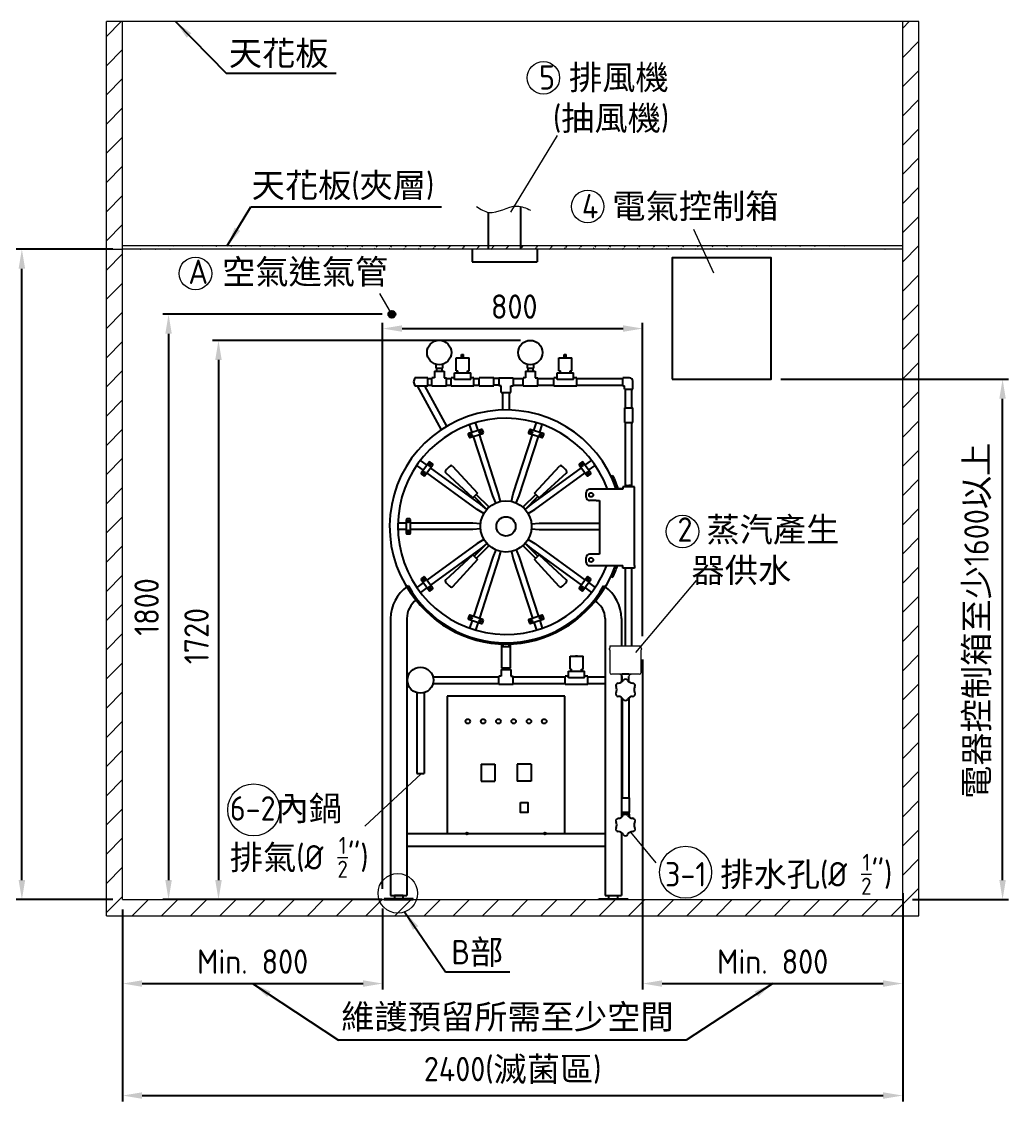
# Model space of a CAD drawing. Header units: millimetres. Extents: x -207083 to -195363, y -25146 to -16906.
# Drawn here: x -203477 to -200441, y -23451 to -20130 of the extents above; entities that cross this region are included whole.
import ezdxf

# ---------------------------------------------------------------- set-up
doc = ezdxf.new("R2010")
doc.units = ezdxf.units.MM
doc.linetypes.add('HIDDEN', pattern=[9.525, 6.35, -3.175])
doc.layers.get('0').update_dxf_attribs({"lineweight": 25})
for name, color, linetype, lineweight in [('D', 3, 'Continuous', 13), ('H', 2, 'HIDDEN', 15), ('S', 4, 'Continuous', 15)]:
    doc.layers.add(name, color=color, linetype=linetype, lineweight=lineweight)
doc.styles.get("Standard").update_dxf_attribs({"font": 'KAIU.TTF'})
doc.styles.add('STU25', font='isocp2.shx')
doc.dimstyles.new('STU25', dxfattribs={"dimscale": 30, "dimtxt": 2.5, "dimasz": 2, "dimexe": 0.6, "dimexo": 1, "dimgap": 1, "dimtad": 1, "dimdsep": 46, "dimtxsty": 'STU25', "dimcen": 2, "dimazin": 2, "dimtfac": 1, "dimtmove": 0, "dimatfit": 3, "dimfxl": 0, "dimtolj": 1, "dimtzin": 0, "dimarcsym": 0})
doc.dimstyles.new('STU25$7', dxfattribs={"dimscale": 30, "dimtxt": 2.5, "dimasz": 2, "dimexe": 1.25, "dimexo": 0.625, "dimgap": 1, "dimtad": 0, "dimdec": 4, "dimdsep": 46, "dimtxsty": 'STU25', "dimcen": 2.5, "dimazin": 2, "dimtfac": 1, "dimtdec": 4, "dimtmove": 0, "dimatfit": 3, "dimfxl": 0, "dimtolj": 1, "dimtzin": 0, "dimarcsym": 0})

# ---------------------------------------------------------------- blocks, each defined once
blk = doc.blocks.new('*D2')
at = {"layer": 'D', "color": 0, "linetype": 'Continuous', "lineweight": -2}
for p, q in [((-202366.6, -22797.2), (-202366.6, -21056.1)), ((-202306.6, -21074.1), (-201626.6, -21074.1)), ((-201566.6, -22020.2), (-201566.6, -21056.1))]:
    blk.add_line(p, q, dxfattribs=at)
at = {"layer": 'D', "color": 0}
for points in [[(-202306.6, -21064.1), (-202306.6, -21084.1), (-202366.6, -21074.1)], [(-201626.6, -21084.1), (-201626.6, -21064.1), (-201566.6, -21074.1)]]:
    blk.add_solid(points, dxfattribs=at)
at = {"layer": 'Defpoints', "color": 0}
for p in [(-201566.6, -21074.1), (-201566.6, -22050.2), (-202366.6, -22827.2)]:
    blk.add_point(p, dxfattribs=at)
at = {"layer": 'D', "color": 0, "insert": (-201961.6, -21006.6), "char_height": 75, "attachment_point": 5, "style": 'STU25'}
blk.add_mtext('\\A1;800', dxfattribs=at)
blk = doc.blocks.new('*D3')
at = {"layer": 'D', "color": 0, "linetype": 'Continuous', "lineweight": -2}
for p, q in [((-201942.1, -21110.5), (-202889.6, -21110.5)), ((-202871.6, -21170.5), (-202871.6, -22770.2)), ((-202460.1, -22830.2), (-202889.6, -22830.2))]:
    blk.add_line(p, q, dxfattribs=at)
at = {"layer": 'D', "color": 0}
for points in [[(-202861.6, -21170.5), (-202881.6, -21170.5), (-202871.6, -21110.5)], [(-202881.6, -22770.2), (-202861.6, -22770.2), (-202871.6, -22830.2)]]:
    blk.add_solid(points, dxfattribs=at)
at = {"layer": 'Defpoints', "color": 0}
for p in [(-201912.1, -21110.5), (-202871.6, -22830.2), (-202430.1, -22830.2)]:
    blk.add_point(p, dxfattribs=at)
at = {"layer": 'D', "color": 0, "insert": (-202939.1, -22019.7), "char_height": 75, "attachment_point": 5, "rotation": 90, "style": 'STU25'}
blk.add_mtext('\\A1;{\\Fisocp2.shx;1720}', dxfattribs=at)
blk = doc.blocks.new('*D7')
at = {"layer": 'D', "color": 0, "lineweight": -2}
for p, q in [((-200766.6, -22810.7), (-200766.6, -23450.6)), ((-203166.6, -22860.2), (-203166.6, -23450.6)), ((-203106.6, -23432.6), (-200826.6, -23432.6))]:
    blk.add_line(p, q, dxfattribs=at)
at = {"layer": 'D', "color": 0}
for points in [[(-203106.6, -23422.6), (-203106.6, -23442.6), (-203166.6, -23432.6)], [(-200826.6, -23442.6), (-200826.6, -23422.6), (-200766.6, -23432.6)]]:
    blk.add_solid(points, dxfattribs=at)
at = {"layer": 'Defpoints', "color": 0}
for p in [(-200766.6, -22780.7), (-203166.6, -22830.2), (-200766.6, -23432.6)]:
    blk.add_point(p, dxfattribs=at)
at = {"layer": 'D', "color": 0, "insert": (-201966.6, -23355.4), "char_height": 75, "attachment_point": 5, "style": 'STU25'}
blk.add_mtext('\\A1;2400({\\f標楷體|b0|i0|c136|p65;滅菌區})', dxfattribs=at)
blk = doc.blocks.new('*D8')
at = {"layer": 'D', "color": 0, "lineweight": -2}
for p, q in [((-203196.6, -20830.2), (-203494.5, -20830.2)), ((-203476.5, -22770.2), (-203476.5, -20890.2)), ((-203196.6, -22830.2), (-203494.5, -22830.2))]:
    blk.add_line(p, q, dxfattribs=at)
at = {"layer": 'D', "color": 0}
for points in [[(-203466.5, -20890.2), (-203486.5, -20890.2), (-203476.5, -20830.2)], [(-203486.5, -22770.2), (-203466.5, -22770.2), (-203476.5, -22830.2)]]:
    blk.add_solid(points, dxfattribs=at)
at = {"layer": 'Defpoints', "color": 0}
for p in [(-203476.5, -20830.2), (-203166.6, -20830.2), (-203166.6, -22830.2)]:
    blk.add_point(p, dxfattribs=at)
at = {"layer": 'D', "color": 0, "insert": (-203552.3, -21830.2), "char_height": 75, "attachment_point": 5, "rotation": 90, "style": 'STU25'}
blk.add_mtext('\\A1;{\\f標楷體|b0|i0|c136|p65;室內高度至少}2000{\\f標楷體|b0|i0|c136|p65;以上}', dxfattribs=at)
blk = doc.blocks.new('*D9')
at = {"layer": 'D', "color": 0, "lineweight": -2}
for p, q in [((-201141.4, -21230.2), (-200441.2, -21230.2)), ((-200459.2, -22770.2), (-200459.2, -21290.2)), ((-200736.6, -22830.2), (-200441.2, -22830.2))]:
    blk.add_line(p, q, dxfattribs=at)
at = {"layer": 'D', "color": 0}
for points in [[(-200449.2, -21290.2), (-200469.2, -21290.2), (-200459.2, -21230.2)], [(-200469.2, -22770.2), (-200449.2, -22770.2), (-200459.2, -22830.2)]]:
    blk.add_solid(points, dxfattribs=at)
at = {"layer": 'Defpoints', "color": 0}
for p in [(-201171.4, -21230.2), (-200459.2, -21230.2), (-200766.6, -22830.2)]:
    blk.add_point(p, dxfattribs=at)
at = {"layer": 'D', "color": 0, "insert": (-200535.2, -21972.6), "char_height": 75, "attachment_point": 5, "rotation": 90, "style": 'STU25'}
blk.add_mtext('\\A1;{\\f標楷體|b0|i0|c136|p65;電器控制箱至少}1600{\\f標楷體|b0|i0|c136|p65;以上}', dxfattribs=at)
blk = doc.blocks.new('*D10')
at = {"layer": 'D', "color": 0, "lineweight": -2}
for p, q in [((-203166.6, -22860.2), (-203166.6, -23106.2)), ((-202366.6, -22857.2), (-202366.6, -23106.2)), ((-203106.6, -23088.2), (-202426.6, -23088.2))]:
    blk.add_line(p, q, dxfattribs=at)
at = {"layer": 'D', "color": 0}
for points in [[(-203106.6, -23078.2), (-203106.6, -23098.2), (-203166.6, -23088.2)], [(-202426.6, -23098.2), (-202426.6, -23078.2), (-202366.6, -23088.2)]]:
    blk.add_solid(points, dxfattribs=at)
at = {"layer": 'Defpoints', "color": 0}
for p in [(-203166.6, -22830.2), (-202366.6, -22827.2), (-202366.6, -23088.2)]:
    blk.add_point(p, dxfattribs=at)
at = {"layer": 'D', "color": 0, "insert": (-202766.6, -23020.7), "char_height": 75, "attachment_point": 5, "style": 'STU25'}
blk.add_mtext('\\A1;Min. 800', dxfattribs=at)
blk = doc.blocks.new('*D11')
at = {"layer": 'D', "color": 0, "lineweight": -2}
for p, q in [((-201566.6, -22092), (-201566.6, -23106.2)), ((-200766.6, -22810.7), (-200766.6, -23106.2)), ((-201506.6, -23088.2), (-200826.6, -23088.2))]:
    blk.add_line(p, q, dxfattribs=at)
at = {"layer": 'D', "color": 0}
for points in [[(-201506.6, -23078.2), (-201506.6, -23098.2), (-201566.6, -23088.2)], [(-200826.6, -23098.2), (-200826.6, -23078.2), (-200766.6, -23088.2)]]:
    blk.add_solid(points, dxfattribs=at)
at = {"layer": 'Defpoints', "color": 0}
for p in [(-201566.6, -22062), (-200766.6, -22780.7), (-200766.6, -23088.2)]:
    blk.add_point(p, dxfattribs=at)
at = {"layer": 'D', "color": 0, "insert": (-201166.6, -23020.7), "char_height": 75, "attachment_point": 5, "style": 'STU25'}
blk.add_mtext('\\A1;Min. 800', dxfattribs=at)
blk = doc.blocks.new('*D12')
at = {"layer": 'D', "color": 0, "lineweight": -2}
for p, q in [((-202368.2, -21030.2), (-203043.2, -21030.2)), ((-203025.2, -21090.2), (-203025.2, -22770.2)), ((-202368.2, -22830.2), (-203043.2, -22830.2))]:
    blk.add_line(p, q, dxfattribs=at)
at = {"layer": 'D', "color": 0}
for points in [[(-203015.2, -21090.2), (-203035.2, -21090.2), (-203025.2, -21030.2)], [(-203035.2, -22770.2), (-203015.2, -22770.2), (-203025.2, -22830.2)]]:
    blk.add_solid(points, dxfattribs=at)
at = {"layer": 'Defpoints', "color": 0}
for p in [(-202338.2, -21030.2), (-203025.2, -22830.2), (-202338.2, -22830.2)]:
    blk.add_point(p, dxfattribs=at)
at = {"layer": 'D', "color": 0, "insert": (-203092.7, -21930.2), "char_height": 75, "attachment_point": 5, "rotation": 90, "style": 'STU25'}
blk.add_mtext('\\A1;1800', dxfattribs=at)

msp = doc.modelspace()

# ---------------------------------------------------------------- hatches: boundary and pattern name
msp.add_hatch(color=256).paths.add_polyline_path([(-202327.42, -21030.22, 1), (-202348.942, -21030.22, 1)])
at = {"layer": 'H', "linetype": 'HIDDEN', "ltscale": 5}
h = msp.add_hatch(dxfattribs=at)
h.set_pattern_fill('ANSI31', color=256, scale=20, style=0)
h.set_pattern_definition([(45, (31147.29, -3313.93), (-44.90128, 44.90128), [])])
h.paths.add_polyline_path([(-200716.55, -22880.22), (-200716.55, -20130.22), (-200766.55, -20130.22), (-200766.55, -22830.22), (-203166.55, -22830.22), (-203166.55, -20130.22), (-203216.55, -20130.22), (-203216.55, -22880.22)])
at = {"layer": 'H'}
h = msp.add_hatch(dxfattribs=at)
h.set_pattern_fill('ANSI31', color=256, scale=10, style=0)
h.set_pattern_definition([(45, (34376.538, -3313.93), (-22.4506403, 22.4506403), [])])
edge = h.paths.add_edge_path()
edge.add_line((-200766.55, -20820.22), (-203166.55, -20820.22))
edge.add_line((-200766.55, -20830.22), (-203166.55, -20830.22))

# ---------------------------------------------------------------- linework, layer by layer
at = {"linetype": 'Continuous'}
for p, q in [((-202041.05, -20830.22), (-202041.05, -20716.823)), ((-201941.05, -20830.22), (-201941.05, -20698.913)), ((-202091.05, -20830.22), (-202091.05, -20869.364)), ((-201891.05, -20830.22), (-201891.05, -20869.364)), ((-202091.05, -20869.364), (-201891.05, -20869.364)), ((-202140.474, -21163.987), (-202100.474, -21163.987)), ((-202140.474, -21203.987), (-202140.474, -21163.987)), ((-202123.474, -21163.987), (-202123.474, -21153.987)), ((-202123.474, -21153.987), (-202117.474, -21153.987)), ((-202117.474, -21163.987), (-202117.474, -21153.987)), ((-202100.474, -21203.987), (-202100.474, -21163.987)), ((-201824.55, -21163.987), (-201784.55, -21163.987)), ((-201824.55, -21203.987), (-201824.55, -21163.987)), ((-201807.55, -21163.987), (-201807.55, -21153.987)), ((-201807.55, -21153.987), (-201801.55, -21153.987)), ((-201801.55, -21163.987), (-201801.55, -21153.987)), ((-201784.55, -21203.987), (-201784.55, -21163.987)), ((-202207.484, -21205.497), (-202207.484, -21225.497)), ((-202207.484, -21205.497), (-202177.484, -21205.497)), ((-202202.484, -21184.139), (-202202.484, -21195.497)), ((-202202.484, -21195.497), (-202182.484, -21195.497)), ((-202202.484, -21205.497), (-202182.484, -21205.497)), ((-202200.484, -21195.497), (-202200.484, -21205.497)), ((-202184.484, -21195.497), (-202184.484, -21205.497)), ((-202184.484, -21195.497), (-202184.484, -21205.497)), ((-202182.484, -21184.139), (-202182.484, -21195.497)), ((-202177.484, -21205.497), (-202177.484, -21225.497)), ((-202145.474, -21220.497), (-202145.474, -21210.497)), ((-202145.474, -21210.497), (-202095.474, -21210.497)), ((-202140.474, -21203.987), (-202135.474, -21203.987)), ((-202135.474, -21210.497), (-202135.474, -21203.987)), ((-202105.474, -21203.987), (-202100.474, -21203.987)), ((-202105.474, -21210.497), (-202105.474, -21203.987)), ((-202095.474, -21220.497), (-202095.474, -21210.497)), ((-201927.05, -21205.497), (-201897.05, -21205.497)), ((-201927.05, -21205.497), (-201927.05, -21225.497)), ((-201922.05, -21184.139), (-201922.05, -21195.497)), ((-201922.05, -21195.497), (-201902.05, -21195.497)), ((-201922.05, -21205.497), (-201902.05, -21205.497)), ((-201920.05, -21195.497), (-201920.05, -21205.497)), ((-201904.05, -21195.497), (-201904.05, -21205.497)), ((-201904.05, -21195.497), (-201904.05, -21205.497)), ((-201902.05, -21184.139), (-201902.05, -21195.497)), ((-201897.05, -21205.497), (-201897.05, -21225.497)), ((-201829.55, -21210.497), (-201779.55, -21210.497)), ((-201829.55, -21220.497), (-201829.55, -21210.497)), ((-201824.55, -21203.987), (-201819.55, -21203.987)), ((-201819.55, -21210.497), (-201819.55, -21203.987)), ((-201789.55, -21203.987), (-201784.55, -21203.987)), ((-201789.55, -21210.497), (-201789.55, -21203.987)), ((-201779.55, -21220.497), (-201779.55, -21210.497)), ((-202267.05, -21225.497), (-202272.05, -21237.997)), ((-202272.05, -21237.997), (-202267.05, -21250.497)), ((-202227.05, -21225.497), (-202267.05, -21225.497)), ((-202227.05, -21250.497), (-202227.05, -21225.497)), ((-202227.05, -21227.997), (-202214.984, -21227.997)), ((-202227.05, -21247.997), (-202214.984, -21247.997)), ((-202214.984, -21250.497), (-202214.984, -21225.497)), ((-202207.484, -21225.497), (-202214.984, -21225.497)), ((-202177.484, -21225.497), (-202169.984, -21225.497)), ((-202169.984, -21250.497), (-202169.984, -21225.497)), ((-202169.984, -21227.997), (-202155.474, -21227.997)), ((-202169.984, -21247.997), (-202155.474, -21247.997)), ((-202155.474, -21250.497), (-202155.474, -21225.497)), ((-202145.474, -21225.497), (-202155.474, -21225.497)), ((-202145.474, -21230.497), (-202145.474, -21220.497)), ((-202095.474, -21230.497), (-202145.474, -21230.497)), ((-202095.474, -21230.497), (-202095.474, -21220.497)), ((-202085.474, -21225.497), (-202095.474, -21225.497)), ((-202085.474, -21250.497), (-202085.474, -21225.497)), ((-202085.474, -21227.997), (-202069.939, -21227.997)), ((-202085.474, -21247.997), (-202069.939, -21247.997)), ((-202069.939, -21250.497), (-202069.939, -21225.497)), ((-202024.939, -21225.497), (-202069.939, -21225.497)), ((-202024.939, -21250.497), (-202024.939, -21225.497)), ((-202009.55, -21227.997), (-202024.939, -21227.997)), ((-202009.55, -21247.997), (-202024.939, -21247.997)), ((-202009.55, -21225.497), (-202009.55, -21250.497)), ((-202009.55, -21225.497), (-201964.55, -21225.497)), ((-201964.55, -21225.497), (-201964.55, -21250.497)), ((-201964.55, -21227.997), (-201934.55, -21227.997)), ((-201964.55, -21247.997), (-201934.55, -21247.997)), ((-201934.55, -21250.497), (-201934.55, -21225.497)), ((-201927.05, -21225.497), (-201934.55, -21225.497)), ((-201897.05, -21225.497), (-201889.55, -21225.497)), ((-201889.55, -21250.497), (-201889.55, -21225.497)), ((-201889.55, -21227.997), (-201839.55, -21227.997)), ((-201889.55, -21247.997), (-201839.55, -21247.997)), ((-201839.55, -21250.497), (-201839.55, -21225.497)), ((-201829.55, -21225.497), (-201839.55, -21225.497)), ((-201829.55, -21230.497), (-201829.55, -21220.497)), ((-201779.55, -21230.497), (-201829.55, -21230.497)), ((-201779.55, -21230.497), (-201779.55, -21220.497)), ((-201769.55, -21225.497), (-201779.55, -21225.497)), ((-201769.55, -21250.497), (-201769.55, -21225.497)), ((-201769.55, -21227.997), (-201627.094, -21227.997)), ((-201769.55, -21247.997), (-201627.094, -21247.997)), ((-201627.094, -21250.497), (-201627.094, -21225.497)), ((-201607.094, -21225.497), (-201627.094, -21225.497)), ((-201597.094, -21260.497), (-201597.094, -21235.497)), ((-202267.05, -21250.497), (-202227.05, -21250.497)), ((-202260.714, -21250.497), (-202186.848, -21385.437)), ((-202237.62, -21250.497), (-202169.933, -21374.734)), ((-202214.984, -21250.497), (-202169.984, -21250.497)), ((-202155.474, -21250.497), (-202085.474, -21250.497)), ((-202069.939, -21250.497), (-202024.939, -21250.497)), ((-202002.05, -21250.497), (-202009.55, -21250.497)), ((-202002.05, -21270.497), (-202002.05, -21250.497)), ((-202002.05, -21270.497), (-201972.05, -21270.497)), ((-201972.05, -21250.497), (-201964.55, -21250.497)), ((-201972.05, -21270.497), (-201972.05, -21250.497)), ((-201934.55, -21250.497), (-201889.55, -21250.497)), ((-201839.55, -21250.497), (-201769.55, -21250.497)), ((-201627.094, -21250.497), (-201622.094, -21250.497)), ((-201622.094, -21260.497), (-201622.094, -21250.497)), ((-201622.094, -21260.497), (-201597.094, -21260.497)), ((-201619.594, -21317.497), (-201619.594, -21260.497)), ((-201599.594, -21317.497), (-201599.594, -21260.497)), ((-201622.094, -21317.497), (-201597.094, -21317.497)), ((-201622.094, -21317.497), (-201622.094, -21362.497)), ((-201597.094, -21362.497), (-201597.094, -21317.497)), ((-201622.094, -21362.497), (-201597.094, -21362.497)), ((-201619.594, -21560.497), (-201619.594, -21362.497)), ((-201599.594, -21560.497), (-201599.594, -21362.497)), ((-202151.113, -21497.239), (-202074.452, -21580.247)), ((-201899.649, -21580.247), (-201822.819, -21497.052)), ((-202089.301, -21595.096), (-202172.495, -21518.266)), ((-201801.793, -21518.434), (-201884.8, -21595.096)), ((-202074.452, -21580.247), (-202089.301, -21595.096)), ((-201884.8, -21595.096), (-201899.649, -21580.247)), ((-201627.094, -21567.997), (-201730.094, -21567.997)), ((-201592.094, -21560.497), (-201627.094, -21560.497)), ((-201627.094, -21560.497), (-201627.094, -21567.997)), ((-201616.56, -21556.461), (-201617.103, -21557.003)), ((-201617.103, -21559.955), (-201617.103, -21557.003)), ((-201616.56, -21556.461), (-201609.594, -21556.461)), ((-201602.627, -21556.461), (-201609.594, -21556.461)), ((-201602.627, -21556.461), (-201602.085, -21557.003)), ((-201602.085, -21559.955), (-201602.085, -21557.003)), ((-201592.094, -21567.997), (-201592.094, -21560.497)), ((-201592.094, -21802.997), (-201592.094, -21567.997)), ((-202085.235, -21591.03), (-202045.992, -21630.273)), ((-202039.275, -21623.555), (-202078.518, -21584.312)), ((-201895.583, -21584.312), (-201934.826, -21623.555)), ((-201928.108, -21630.273), (-201888.866, -21591.03)), ((-201710.094, -21602.997), (-201699.094, -21602.997)), ((-201699.094, -21602.997), (-201699.094, -21767.997)), ((-202045.992, -21734.722), (-202085.235, -21773.964)), ((-202078.518, -21780.682), (-202039.275, -21741.439)), ((-201934.826, -21741.439), (-201895.583, -21780.682)), ((-201888.866, -21773.964), (-201928.108, -21734.722)), ((-202172.308, -21846.56), (-202089.301, -21769.898)), ((-202089.301, -21769.898), (-202074.452, -21784.748)), ((-201899.649, -21784.748), (-201884.8, -21769.898)), ((-201884.8, -21769.898), (-201801.606, -21846.729)), ((-201699.094, -21767.997), (-201710.094, -21767.997)), ((-202074.452, -21784.748), (-202151.282, -21867.942)), ((-201822.987, -21867.755), (-201899.649, -21784.748)), ((-201730.094, -21802.997), (-201627.094, -21802.997)), ((-201627.094, -21810.497), (-201627.094, -21802.997)), ((-201592.094, -21810.497), (-201627.094, -21810.497)), ((-201619.594, -22050.22), (-201619.594, -21810.497)), ((-201599.594, -22050.22), (-201599.594, -21810.497)), ((-201592.094, -21802.997), (-201592.094, -21810.497)), ((-201790.008, -22081.487), (-201750.008, -22081.487)), ((-201790.008, -22121.487), (-201790.008, -22081.487)), ((-201773.008, -22081.487), (-201773.008, -22080.987)), ((-201773.008, -22080.987), (-201767.008, -22080.987)), ((-201767.008, -22081.487), (-201767.008, -22080.987)), ((-201750.008, -22121.487), (-201750.008, -22081.487)), ((-202211.524, -22145.497), (-202009.55, -22145.497)), ((-202002.05, -22142.997), (-202009.55, -22142.997)), ((-202009.55, -22167.997), (-202009.55, -22142.997)), ((-202002.05, -22122.997), (-201972.05, -22122.997)), ((-202002.05, -22122.997), (-202002.05, -22142.997)), ((-201997.05, -22122.997), (-201997.05, -22117.997)), ((-201977.05, -22122.997), (-201977.05, -22117.997)), ((-201972.05, -22122.997), (-201972.05, -22142.997)), ((-201972.05, -22142.997), (-201964.55, -22142.997)), ((-201964.55, -22167.997), (-201964.55, -22142.997)), ((-201964.55, -22145.497), (-201805.008, -22145.497)), ((-201795.008, -22142.997), (-201805.008, -22142.997)), ((-201805.008, -22167.997), (-201805.008, -22142.997)), ((-201795.008, -22127.997), (-201745.008, -22127.997)), ((-201795.008, -22137.997), (-201795.008, -22127.997)), ((-201795.008, -22147.997), (-201795.008, -22137.997)), ((-201790.008, -22121.487), (-201785.008, -22121.487)), ((-201785.008, -22127.997), (-201785.008, -22121.487)), ((-201755.008, -22121.487), (-201750.008, -22121.487)), ((-201755.008, -22127.997), (-201755.008, -22121.487)), ((-201745.008, -22137.997), (-201745.008, -22127.997)), ((-201745.008, -22147.997), (-201745.008, -22137.997)), ((-201735.008, -22142.997), (-201745.008, -22142.997)), ((-201735.008, -22167.997), (-201735.008, -22142.997)), ((-201735.008, -22145.497), (-201682.05, -22145.497)), ((-201629.7, -22158.255), (-201629.7, -22143.701)), ((-201609.4, -22158.255), (-201609.4, -22143.701)), ((-202211.524, -22165.497), (-202009.55, -22165.497)), ((-202009.55, -22167.997), (-201964.55, -22167.997)), ((-201964.55, -22165.497), (-201805.008, -22165.497)), ((-201805.008, -22167.997), (-201735.008, -22167.997)), ((-201745.008, -22147.997), (-201795.008, -22147.997)), ((-201735.008, -22165.497), (-201682.05, -22165.497)), ((-201629.55, -22210.146), (-201629.55, -22517.052)), ((-201609.55, -22210.146), (-201609.55, -22517.052)), ((-201632.05, -22517.052), (-201632.05, -22562.052)), ((-201632.05, -22517.052), (-201607.05, -22517.052)), ((-201607.05, -22562.052), (-201607.05, -22517.052)), ((-201632.05, -22562.052), (-201607.05, -22562.052)), ((-201632.05, -22567.052), (-201607.05, -22567.052)), ((-201632.05, -22567.052), (-201632.05, -22577.268)), ((-201609.55, -22562.052), (-201629.55, -22562.052)), ((-201629.55, -22562.052), (-201629.55, -22567.052)), ((-201609.55, -22562.052), (-201609.55, -22567.052)), ((-201607.05, -22577.268), (-201607.05, -22567.052)), ((-202272.55, -22827.22), (-202361.55, -22827.22)), ((-202361.55, -22827.22), (-202361.55, -22830.22)), ((-202361.55, -22830.22), (-202272.55, -22830.22)), ((-202303.771, -22817.22), (-202330.329, -22817.22)), ((-202330.329, -22817.22), (-202330.329, -22827.22)), ((-202303.771, -22827.22), (-202303.771, -22817.22)), ((-202272.55, -22830.22), (-202272.55, -22827.22)), ((-201701.55, -22827.22), (-201612.55, -22827.22)), ((-201701.55, -22830.22), (-201701.55, -22827.22)), ((-201612.55, -22830.22), (-201701.55, -22830.22)), ((-201670.329, -22827.22), (-201670.329, -22817.22)), ((-201643.771, -22817.22), (-201643.771, -22827.22)), ((-201612.55, -22827.22), (-201612.55, -22830.22))]:
    msp.add_line(p, q, dxfattribs=at)
for p, q in [((-201997.05, -21270.497), (-201977.05, -21270.497)), ((-201997.05, -21324.637), (-201997.05, -21270.497)), ((-201977.05, -21270.497), (-201977.05, -21324.637)), ((-202090.954, -21393.458), (-202098.792, -21369.336)), ((-202072.883, -21387.587), (-202080.721, -21363.464)), ((-201901.217, -21387.587), (-201893.379, -21363.464)), ((-201883.147, -21393.458), (-201875.309, -21369.336)), ((-202103.175, -21399.532), (-202100.394, -21408.092)), ((-202061.946, -21384.033), (-202101.891, -21397.012)), ((-202097.873, -21409.376), (-202057.929, -21396.397)), ((-202027.693, -21588.154), (-202086.936, -21405.822)), ((-202009.623, -21582.282), (-202068.866, -21399.951)), ((-202056.645, -21393.877), (-202059.426, -21385.317)), ((-201964.477, -21582.282), (-201905.234, -21399.951)), ((-201946.407, -21588.154), (-201887.164, -21405.822)), ((-201914.674, -21385.317), (-201917.456, -21393.877)), ((-201916.172, -21396.397), (-201876.227, -21409.376)), ((-201872.21, -21397.012), (-201912.154, -21384.033)), ((-201873.707, -21408.092), (-201870.926, -21399.532)), ((-202229.835, -21494.361), (-202250.355, -21479.453)), ((-201744.266, -21494.361), (-201723.746, -21479.453)), ((-202241.002, -21509.733), (-202261.523, -21494.824)), ((-202223.075, -21485.058), (-202247.762, -21519.036)), ((-202237.245, -21526.678), (-202212.558, -21492.699)), ((-202213, -21489.905), (-202220.281, -21484.615)), ((-202064.217, -21614.69), (-202219.317, -21502.003)), ((-201909.884, -21614.69), (-201754.783, -21502.003)), ((-201761.543, -21492.699), (-201736.856, -21526.678)), ((-201753.819, -21484.615), (-201761.1, -21489.905)), ((-201726.339, -21519.036), (-201751.026, -21485.058)), ((-201733.098, -21509.733), (-201712.578, -21494.824)), ((-202247.32, -21521.83), (-202240.038, -21527.12)), ((-202075.385, -21630.061), (-202230.485, -21517.374)), ((-201898.716, -21630.061), (-201743.615, -21517.374)), ((-201734.062, -21527.12), (-201726.781, -21521.83)), ((-201663.687, -21528.987), (-201658.268, -21526.41)), ((-202004.094, -21605.614), (-202009.623, -21582.282)), ((-201970.007, -21605.614), (-201964.477, -21582.282)), ((-201740.094, -21592.997), (-201740.094, -21577.997)), ((-201627.094, -21566.497), (-201642.056, -21566.497)), ((-202046.03, -21630.315), (-202064.217, -21614.69)), ((-202018.453, -21610.279), (-202027.693, -21588.154)), ((-201955.648, -21610.279), (-201946.407, -21588.154)), ((-201928.071, -21630.315), (-201909.884, -21614.69)), ((-201710.094, -21602.997), (-201730.094, -21602.997)), ((-202054.904, -21642.53), (-202075.385, -21630.061)), ((-201919.196, -21642.53), (-201898.716, -21630.061)), ((-202294.05, -21672.997), (-202319.415, -21672.997)), ((-202294.05, -21661.497), (-202294.05, -21703.497)), ((-202283.05, -21659.497), (-202292.05, -21659.497)), ((-202281.05, -21703.497), (-202281.05, -21661.497)), ((-202089.335, -21672.997), (-202281.05, -21672.997)), ((-202065.438, -21674.948), (-202089.335, -21672.997)), ((-201908.663, -21674.948), (-201884.765, -21672.997)), ((-201884.765, -21672.997), (-201699.094, -21672.997)), ((-202294.05, -21691.997), (-202319.415, -21691.997)), ((-202292.05, -21705.497), (-202283.05, -21705.497)), ((-202089.335, -21691.997), (-202281.05, -21691.997)), ((-202065.438, -21690.046), (-202089.335, -21691.997)), ((-201908.663, -21690.046), (-201884.765, -21691.997)), ((-201884.765, -21691.997), (-201699.094, -21691.997)), ((-202075.385, -21734.933), (-202230.485, -21847.62)), ((-202054.904, -21722.465), (-202075.385, -21734.933)), ((-202046.03, -21734.679), (-202064.217, -21750.304)), ((-201928.071, -21734.679), (-201909.884, -21750.304)), ((-201919.196, -21722.465), (-201898.716, -21734.933)), ((-201898.716, -21734.933), (-201743.615, -21847.62)), ((-202064.217, -21750.304), (-202219.317, -21862.992)), ((-202027.693, -21776.84), (-202086.936, -21959.172)), ((-202018.453, -21754.715), (-202027.693, -21776.84)), ((-202004.094, -21759.381), (-202009.623, -21782.712)), ((-201970.007, -21759.381), (-201964.477, -21782.712)), ((-201955.648, -21754.715), (-201946.407, -21776.84)), ((-201946.407, -21776.84), (-201887.164, -21959.172)), ((-201909.884, -21750.304), (-201754.783, -21862.992)), ((-201740.094, -21792.997), (-201740.094, -21777.997)), ((-201710.094, -21767.997), (-201730.094, -21767.997)), ((-202009.623, -21782.712), (-202068.866, -21965.043)), ((-201964.477, -21782.712), (-201905.234, -21965.043)), ((-202247.762, -21845.958), (-202223.075, -21879.937)), ((-202240.038, -21837.874), (-202247.32, -21843.164)), ((-202212.558, -21872.295), (-202237.245, -21838.317)), ((-201736.856, -21838.317), (-201761.543, -21872.295)), ((-201751.026, -21879.937), (-201726.339, -21845.958)), ((-201726.781, -21843.164), (-201734.062, -21837.874)), ((-201663.687, -21836.008), (-201658.268, -21838.584)), ((-202287.397, -21865.252), (-202290.879, -21867.22)), ((-202241.002, -21855.262), (-202261.523, -21870.17)), ((-202229.835, -21870.633), (-202250.355, -21885.542)), ((-202220.281, -21880.379), (-202213, -21875.089)), ((-201761.1, -21875.089), (-201753.819, -21880.379)), ((-201744.266, -21870.633), (-201723.746, -21885.542)), ((-201733.098, -21855.262), (-201712.578, -21870.17)), ((-201686.703, -21865.252), (-201683.221, -21867.22)), ((-202342.05, -21965.518), (-202342.05, -22817.22)), ((-202292.05, -21965.518), (-202292.05, -22817.22)), ((-202100.394, -21956.902), (-202103.175, -21965.462)), ((-202101.891, -21967.982), (-202061.946, -21980.961)), ((-202090.954, -21971.536), (-202098.792, -21995.659)), ((-202057.929, -21968.597), (-202097.873, -21955.618)), ((-202072.883, -21977.407), (-202080.721, -22001.53)), ((-202059.426, -21979.677), (-202056.645, -21971.117)), ((-201917.456, -21971.117), (-201914.674, -21979.677)), ((-201876.227, -21955.618), (-201916.172, -21968.597)), ((-201912.154, -21980.961), (-201872.21, -21967.982)), ((-201901.217, -21977.407), (-201893.379, -22001.53)), ((-201883.147, -21971.536), (-201875.309, -21995.659)), ((-201870.926, -21965.462), (-201873.707, -21956.902)), ((-201682.05, -21965.518), (-201682.05, -22817.22)), ((-201632.05, -21965.518), (-201632.05, -22050.22)), ((-202000.05, -22117.997), (-202000.05, -22040.261)), ((-201997.05, -22040.357), (-201997.05, -22051.997)), ((-201977.05, -22051.997), (-201977.05, -22040.357)), ((-201974.05, -22040.261), (-201974.05, -22117.997)), ((-201997.05, -22051.997), (-201977.05, -22051.997)), ((-201974.05, -22117.997), (-202000.05, -22117.997)), ((-201632.05, -22137.22), (-201632.05, -22161.459)), ((-201619.55, -22137.22), (-201629.7, -22137.22)), ((-201609.4, -22137.22), (-201619.55, -22137.22)), ((-201629.7, -22158.255), (-201629.7, -22159.659)), ((-201609.4, -22159.659), (-201609.4, -22158.255)), ((-202261.254, -22195.045), (-202261.254, -22442.046)), ((-202239.254, -22195.045), (-202239.254, -22442.046)), ((-201805.8, -22204.72), (-202168.3, -22204.72)), ((-202168.3, -22204.72), (-202168.3, -22627.22)), ((-201805.8, -22627.22), (-201805.8, -22204.72)), ((-201632.05, -22208.208), (-201632.05, -22577.267)), ((-202261.254, -22442.046), (-202239.254, -22442.046)), ((-202063.65, -22413.22), (-202063.65, -22465.72)), ((-202063.65, -22413.22), (-202020.95, -22413.22)), ((-202020.95, -22413.22), (-202020.95, -22465.72)), ((-201909.95, -22413.22), (-201952.65, -22413.22)), ((-201952.65, -22413.22), (-201952.65, -22465.72)), ((-201909.95, -22413.22), (-201909.95, -22465.72)), ((-202063.65, -22465.72), (-202020.95, -22465.72)), ((-201909.95, -22465.72), (-201952.65, -22465.72)), ((-202292.05, -22627.22), (-201682.05, -22627.22)), ((-202168.3, -22627.22), (-201805.8, -22627.22)), ((-201632.05, -22624.018), (-201632.05, -22817.22)), ((-202292.05, -22665.72), (-201682.05, -22665.72)), ((-202342.05, -22817.22), (-202292.05, -22817.22)), ((-201682.05, -22817.22), (-201632.05, -22817.22))]:
    msp.add_line(p, q)
at = {"color": 7, "linetype": 'Continuous', "lineweight": 15}
for p, q in [((-201667.55, -22050.22), (-201571.55, -22050.22)), ((-201667.55, -22050.22), (-201667.55, -22056.436)), ((-201667.55, -22062.004), (-201667.55, -22132.22)), ((-201571.55, -22056.436), (-201571.55, -22050.22)), ((-201571.55, -22132.22), (-201571.55, -22062.004)), ((-201576.55, -22137.22), (-201662.55, -22137.22))]:
    msp.add_line(p, q, dxfattribs=at)
at = {"linetype": 'Continuous'}
msp.add_lwpolyline([(-201476.093, -21230.22), (-201171.405, -21230.22), (-201171.405, -20856.351), (-201476.093, -20856.351)], close=True, dxfattribs=at)
msp.add_lwpolyline([(-201942.3, -22531.87), (-201920.3, -22531.87), (-201920.3, -22562.07), (-201942.3, -22562.07)], close=True)
for centre, radius in [((-202338.181, -21030.22), 10.761), ((-202094.176, -21401.34), 3.5), ((-202065.644, -21392.069), 3.5), ((-201908.457, -21392.069), 3.5), ((-201879.925, -21401.34), 3.5), ((-202238.977, -21518.003), 3.5), ((-202221.343, -21493.732), 3.5), ((-201752.757, -21493.732), 3.5), ((-201735.124, -21518.003), 3.5), ((-201725.094, -21585.497), 6.5), ((-202287.55, -21667.497), 3.5), ((-201987.05, -21682.497), 29.644), ((-202287.55, -21697.497), 3.5), ((-201725.094, -21785.497), 6.5), ((-202238.977, -21846.991), 3.5), ((-201735.124, -21846.991), 3.5), ((-202221.343, -21871.262), 3.5), ((-201752.757, -21871.262), 3.5), ((-202094.176, -21963.654), 3.5), ((-202065.644, -21972.925), 3.5), ((-201908.457, -21972.925), 3.5), ((-201879.925, -21963.654), 3.5), ((-202104.3, -22281.72), 7), ((-202057.3, -22281.72), 7), ((-202010.3, -22281.72), 7), ((-201963.3, -22281.72), 7), ((-201916.3, -22281.72), 7), ((-201869.3, -22281.72), 7), ((-202107.05, -22627.22), 3), ((-201867.05, -22627.22), 3)]:
    msp.add_circle(centre, radius)
for centre, radius in [((-202192.484, -21147.784), 37.5), ((-201912.05, -21147.997), 37.5), ((-201987.05, -21682.497), 78.75), ((-202250.254, -22155.497), 40)]:
    msp.add_circle(centre, radius, dxfattribs=at)
for centre, radius, start, end in [((-201607.094, -21235.497), 10, 0, 90), ((-202168.955, -21514.725), 5.007, 146.352885, 225), ((-202126.694, -21542.853), 55.773, 123.648227, 146.352885), ((-202154.827, -21500.588), 5, 42.039064, 123.648227), ((-201819.279, -21500.593), 5.007, 56.352885, 135), ((-201847.407, -21542.853), 55.773, 33.648227, 56.352885), ((-201805.141, -21514.721), 5, 312.039064, 33.648227), ((-202168.96, -21850.273), 5, 132.039064, 213.648227), ((-201805.146, -21850.269), 5.007, 326.352885, 45), ((-202126.694, -21822.141), 55.773, 213.648227, 236.352885), ((-202154.822, -21864.402), 5.007, 236.352885, 315), ((-201819.274, -21864.407), 5, 222.039064, 303.648227), ((-201847.407, -21822.141), 55.773, 303.648227, 326.352885)]:
    msp.add_arc(centre, radius, start, end, dxfattribs=at)
for centre, radius, start, end in [((-201987.05, -21682.497), 358, 18.65279, 340.330613), ((-201987.05, -21682.497), 332.5, 20.142788, 338.751969), ((-202101.273, -21398.914), 2, 108, 198), ((-202098.492, -21407.474), 2, 198, 288), ((-202061.328, -21385.936), 2, 18, 108), ((-202058.547, -21394.495), 2, 288, 18), ((-201915.553, -21394.495), 2, 162, 252), ((-201912.772, -21385.936), 2, 72, 162), ((-201875.609, -21407.474), 2, 252, 342), ((-201872.828, -21398.914), 2, 342, 72), ((-202221.457, -21486.233), 2, 54, 144), ((-202214.176, -21491.523), 2, 324, 54), ((-201759.925, -21491.523), 2, 126, 216), ((-201752.644, -21486.233), 2, 36, 126), ((-202246.144, -21520.212), 2, 144, 234), ((-202238.863, -21525.502), 2, 234, 324), ((-201735.238, -21525.502), 2, 216, 306), ((-201727.957, -21520.212), 2, 306, 36), ((-201986.55, -21682.497), 357.5, 18.679842, 25.429472), ((-201986.55, -21682.497), 363.5, 18.360399, 25.429472), ((-201986.55, -21682.497), 363.5, 18.360399, 25.429472), ((-201730.094, -21577.997), 10, 90, 180), ((-201730.094, -21592.997), 10, 180, 270), ((-202292.05, -21661.497), 2, 90, 180), ((-202283.05, -21661.497), 2, 0, 90), ((-202292.05, -21703.497), 2, 180, 270), ((-202283.05, -21703.497), 2, 270, 0), ((-201730.094, -21777.997), 10, 90, 180), ((-201730.094, -21792.997), 10, 180, 270), ((-201986.55, -21682.497), 357.5, 334.570528, 340.301967), ((-201986.55, -21682.497), 363.5, 334.570528, 340.640197), ((-201986.55, -21682.497), 363.5, 334.570528, 340.640197), ((-202246.144, -21844.782), 2, 126, 216), ((-202238.863, -21839.492), 2, 36, 126), ((-201735.238, -21839.492), 2, 54, 144), ((-201727.957, -21844.782), 2, 324, 54), ((-202222.05, -21965.518), 120, 125, 180), ((-201987.05, -21695.497), 349, 209.474974, 330.525026), ((-201987.05, -21695.497), 345, 209.474974, 330.525026), ((-202221.457, -21878.761), 2, 216, 306), ((-202214.176, -21873.471), 2, 306, 36), ((-201759.925, -21873.471), 2, 144, 234), ((-201752.644, -21878.761), 2, 234, 324), ((-201752.05, -21965.518), 120, 0, 55), ((-202222.05, -21965.518), 70, 125.593335, 180), ((-201742.05, -21965.518), 60, 0, 61.900167), ((-202101.273, -21966.08), 2, 162, 252), ((-202098.492, -21957.52), 2, 72, 162), ((-202061.328, -21979.059), 2, 252, 342), ((-202058.547, -21970.499), 2, 342, 72), ((-201915.553, -21970.499), 2, 108, 198), ((-201912.772, -21979.059), 2, 198, 288), ((-201875.609, -21957.52), 2, 18, 108), ((-201872.828, -21966.08), 2, 288, 18)]:
    msp.add_arc(centre, radius, start, end)
at = {"color": 7, "linetype": 'Continuous', "lineweight": 15}
for centre, radius, start, end in [((-201667.55, -22059.22), 2.5, 96.15064, 263.84936), ((-201667.85, -22056.436), 0.3, 276.15064, 0), ((-201667.85, -22062.004), 0.3, 0, 83.84936), ((-201571.25, -22056.436), 0.3, 180, 263.84936), ((-201571.25, -22062.004), 0.3, 96.15064, 180), ((-201571.55, -22059.22), 2.5, 276.15064, 83.84936), ((-201662.55, -22132.22), 5, 180, 270), ((-201639.061, -22147.22), 10, 20.605558, 90), ((-201600.04, -22147.22), 10, 90, 159.394442), ((-201576.55, -22132.22), 5, 270, 0)]:
    msp.add_arc(centre, radius, start, end, dxfattribs=at)
at = {"color": 7, "linetype": 'Continuous'}
for centre, radius, start, end in [((-201641.276, -22172.29), 7.972, 91.15518, 208.84482), ((-201641.276, -22172.29), 7.973, 91.15518, 208.84482), ((-201664.05, -22184.834), 18.027, 331.15518, 28.84482), ((-201664.05, -22184.834), 18.028, 331.15518, 28.84482), ((-201641.8, -22146.296), 18.028, 271.15518, 328.84482), ((-201641.8, -22146.296), 18.027, 271.15518, 328.84482), ((-201619.55, -22159.747), 7.972, 31.15518, 148.84482), ((-201619.55, -22159.747), 7.973, 31.15518, 148.84482), ((-201597.3, -22146.296), 18.028, 211.15518, 268.84482), ((-201597.3, -22146.296), 18.027, 211.15518, 268.84482), ((-201597.824, -22172.29), 7.972, 331.15518, 88.84482), ((-201597.824, -22172.29), 7.973, 331.15518, 88.84482), ((-201575.05, -22184.834), 18.028, 151.15518, 208.84482), ((-201575.05, -22184.834), 18.027, 151.15518, 208.84482), ((-201641.276, -22197.377), 7.972, 151.15518, 268.84482), ((-201641.276, -22197.377), 7.973, 151.15518, 268.84482), ((-201641.8, -22223.372), 18.028, 31.15518, 88.84482), ((-201641.8, -22223.372), 18.027, 31.15518, 88.84482), ((-201597.3, -22223.372), 18.028, 91.15518, 148.84482), ((-201597.3, -22223.372), 18.027, 91.15518, 148.84482), ((-201597.824, -22197.377), 7.972, 271.15518, 28.84482), ((-201597.824, -22197.377), 7.973, 271.15518, 28.84482), ((-201619.55, -22209.921), 7.972, 211.15518, 328.84482), ((-201619.55, -22209.921), 7.973, 211.15518, 328.84482), ((-201641.8, -22562.104), 18.027, 271.15518, 328.84482), ((-201641.8, -22562.104), 18.028, 271.15518, 328.84482), ((-201619.55, -22575.555), 7.973, 31.15518, 148.84482), ((-201619.55, -22575.555), 7.972, 31.15518, 148.84482), ((-201597.3, -22562.104), 18.028, 211.15518, 268.84482), ((-201597.3, -22562.104), 18.027, 211.15518, 268.84482), ((-201641.276, -22588.099), 7.973, 91.15518, 208.84482), ((-201641.276, -22588.099), 7.972, 91.15518, 208.84482), ((-201641.276, -22613.186), 7.973, 151.15518, 268.84482), ((-201641.276, -22613.186), 7.972, 151.15518, 268.84482), ((-201664.05, -22600.642), 18.027, 331.15518, 28.84482), ((-201664.05, -22600.642), 18.028, 331.15518, 28.84482), ((-201597.824, -22588.099), 7.973, 331.15518, 88.84482), ((-201597.824, -22588.099), 7.972, 331.15518, 88.84482), ((-201597.824, -22613.186), 7.973, 271.15518, 28.84482), ((-201597.824, -22613.186), 7.972, 271.15518, 28.84482), ((-201575.05, -22600.642), 18.028, 151.15518, 208.84482), ((-201575.05, -22600.642), 18.027, 151.15518, 208.84482), ((-201641.8, -22639.18), 18.028, 31.15518, 88.84482), ((-201641.8, -22639.18), 18.027, 31.15518, 88.84482), ((-201619.55, -22625.729), 7.973, 211.15518, 328.84482), ((-201619.55, -22625.729), 7.972, 211.15518, 328.84482), ((-201597.3, -22639.18), 18.028, 91.15518, 148.84482), ((-201597.3, -22639.18), 18.027, 91.15518, 148.84482)]:
    msp.add_arc(centre, radius, start, end, dxfattribs=at)
at = {"layer": 'D'}
for p, q in [((-201972.574, -20716.607), (-201828.164, -20480.188)), ((-202338.181, -21030.22), (-202375.441, -20966.214)), ((-201587.165, -22069.801), (-201400.709, -21848.564)), ((-202248.477, -22443.251), (-202421.168, -22604.628)), ((-201604.43, -22622.622), (-201525.556, -22717.317))]:
    msp.add_line(p, q, dxfattribs=at)
at = {"layer": 'D', "linetype": 'Continuous'}
for p, q in [((-201347.444, -20904.263), (-201408.724, -20769.395)), ((-203216.55, -20830.22), (-203166.55, -20830.22))]:
    msp.add_line(p, q, dxfattribs=at)
at = {"layer": 'D'}
for centre, radius in [((-201871.936, -20303.151), 50), ((-201735.703, -20698.618), 50), ((-202942.414, -20904.546), 50), ((-201444.057, -21698.368), 50), ((-202763.203, -22554.167), 80), ((-201434.511, -22746.072), 80), ((-202319.909, -22810.743), 60.747)]:
    msp.add_circle(centre, radius, dxfattribs=at)
msp.add_spline([(-202077.582, -20698.782), (-202039.677, -20717.045), (-201953.339, -20697.378), (-201911.223, -20710.021)], degree=3, dxfattribs=at)
at = {"layer": 'S', "linetype": 'Continuous'}
for p, q in [((-203216.55, -22880.22), (-203216.55, -20130.22)), ((-200716.55, -20130.22), (-203216.55, -20130.22)), ((-203166.55, -22830.22), (-203166.55, -20130.22)), ((-200766.55, -22830.22), (-200766.55, -20130.22)), ((-200716.55, -22880.22), (-200716.55, -20130.22)), ((-200766.55, -20820.22), (-203166.55, -20820.22)), ((-200766.55, -20830.22), (-203166.55, -20830.22)), ((-203166.55, -22830.22), (-200766.55, -22830.22)), ((-203216.55, -22880.22), (-200716.55, -22880.22))]:
    msp.add_line(p, q, dxfattribs=at)

# ---------------------------------------------------------------- texts
at = {"layer": 'D', "color": 11, "char_height": 75, "attachment_point": 1}
for s, insert in [('{\\C3;天花板 }', (-202839.858, -20190.219)), ('{\\C3;天花板\\Fisocp2.shx;(\\f標楷體|b0|i0|c136|p65;夾層\\Fisocp2.shx;)}', (-202769.592, -20596.014)), ('{\\Fisocp2.shx;\\C3;A \\f標楷體|b0|i0|c136|p65;空氣進氣管}', (-202964.129, -20861.903)), ('{\\Fisocp2.shx;\\C3;B\\f標楷體|b0|i0|c136|p65;部}', (-202154.861, -22954.024)), ('{\\C3;維護預留所需至少空間}', (-202494.148, -23152.705))]:
    msp.add_mtext(s, dxfattribs=dict(at, insert=insert))
at = {"layer": 'D', "color": 11, "char_height": 75, "attachment_point": 1, "style": 'STU25'}
for s, insert in [('{\\C3;5 \\f標楷體|b0|i0|c136|p65;排風機\\P\\Fisocp2.shx; (\\f標楷體|b0|i0|c136|p65;抽風機\\Fisocp2.shx;)}', (-201885.211, -20264.233)), ('{\\C3;4 \\f標楷體|b0|i0|c136|p65;電氣控制箱}', (-201753.478, -20660.325)), ('{\\C3;2 \\f標楷體|b0|i0|c136|p65;蒸汽產生\\P\\Fisocp2.shx; \\f標楷體|b0|i0|c136|p65;器供水}', (-201459.35, -21654.69)), ('\\A1;{\\C3;6-2\\f標楷體|b0|i0|c136|p65;內鍋\\P排氣\\Fisocp2.shx;(%%c \\H0.7x;\\S1/2;\\H1.429x;")}', (-202836.741, -22512.076)), ('\\A1;{\\C3;3-1 \\f標楷體|b0|i0|c136|p65;排水孔\\Fisocp2.shx;(%%c \\H0.7x;\\S1/2;\\H1.429x;")}', (-201497.715, -22689.157))]:
    msp.add_mtext(s, dxfattribs=dict(at, insert=insert))

# ---------------------------------------------------------------- dimensions: what is measured, and where the dimension line sits
at = {"layer": 'D'}
for base, p1, p2, text, picture, middle in [((-203476.51, -20830.22), (-203166.55, -22830.22), (-203166.55, -20830.22), '{\\f標楷體|b0|i0|c136|p65;室內高度至少}<>{\\f標楷體|b0|i0|c136|p65;以上}', '*D8', (-203476.51, -21830.22)), ((-200459.249, -21230.22), (-200766.55, -22830.22), (-201171.405, -21230.22), '{\\f標楷體|b0|i0|c136|p65;電器控制箱至少}<>{\\f標楷體|b0|i0|c136|p65;以上}', '*D9', (-200459.249, -21972.645))]:
    dim = msp.add_linear_dim(base=base, p1=p1, p2=p2, angle=90, text=text, dimstyle='STU25', dxfattribs=at)
    dim.commit()
    dim.dimension.update_dxf_attribs({"geometry": picture, "text_midpoint": middle, "dimtype": 160})
at = {"layer": 'D', "linetype": 'Continuous'}
dim = msp.add_linear_dim(base=(-201566.55, -21074.101), p1=(-202366.55, -22827.22), p2=(-201566.55, -22050.22), dimstyle='STU25', dxfattribs=at)
dim.commit()
dim.dimension.update_dxf_attribs({"geometry": '*D2', "text_midpoint": (-201961.55, -21074.101), "dimtype": 160})
at = {"layer": 'D'}
dim = msp.add_linear_dim(base=(-203025.152, -22830.22), p1=(-202338.181, -21030.22), p2=(-202338.181, -22830.22), angle=90, dimstyle='STU25', dxfattribs=at)
dim.commit()
dim.dimension.update_dxf_attribs({"geometry": '*D12', "text_midpoint": (-203025.152, -21930.22), "dimtype": 160})
at = {"layer": 'D', "linetype": 'Continuous'}
dim = msp.add_linear_dim(base=(-202871.637, -22830.22), p1=(-201912.05, -21110.497), p2=(-202430.133, -22830.22), angle=90, text='{\\Fisocp2.shx;<>}', dimstyle='STU25', override={"dimdec": 0}, dxfattribs=at)
dim.commit()
dim.dimension.update_dxf_attribs({"geometry": '*D3', "text_midpoint": (-202871.637, -22019.656), "dimtype": 160})
at = {"layer": 'D'}
for base, p1, text, picture, middle in [((-200766.55, -23088.166), (-201566.55, -22062.004), 'Min. <>', '*D11', (-201166.55, -23088.166)), ((-200766.55, -23432.602), (-203166.55, -22830.22), '<>({\\f標楷體|b0|i0|c136|p65;滅菌區})', '*D7', (-201966.55, -23432.602))]:
    dim = msp.add_linear_dim(base=base, p1=p1, p2=(-200766.55, -22780.708), text=text, dimstyle='STU25', dxfattribs=at)
    dim.commit()
    dim.dimension.update_dxf_attribs({"geometry": picture, "text_midpoint": middle, "dimtype": 160})
dim = msp.add_linear_dim(base=(-202366.55, -23088.166), p1=(-203166.55, -22830.22), p2=(-202366.55, -22827.22), text='Min. <>', dimstyle='STU25', dxfattribs=at)
dim.commit()
dim.dimension.update_dxf_attribs({"geometry": '*D10', "text_midpoint": (-202766.55, -23020.666)})

# ---------------------------------------------------------------- leaders
for points in [[(-203004.256, -20130.22), (-202847.791, -20289.232), (-202509.098, -20289.232)], [(-202844.461, -20820.22), (-202771.675, -20699.363), (-202185.568, -20699.363)], [(-202299.06, -22867.8), (-202172.692, -23052.082), (-201975.654, -23052.038)], [(-202766.55, -23088.166), (-202501.828, -23262.374)], [(-201166.55, -23088.166), (-201433.178, -23262.374), (-202501.828, -23262.374)]]:
    msp.add_leader(points, dimstyle='STU25$7', override={"dimgap": 1, "dimtad": 0}, dxfattribs=at)

doc.saveas('drawing.dxf')
